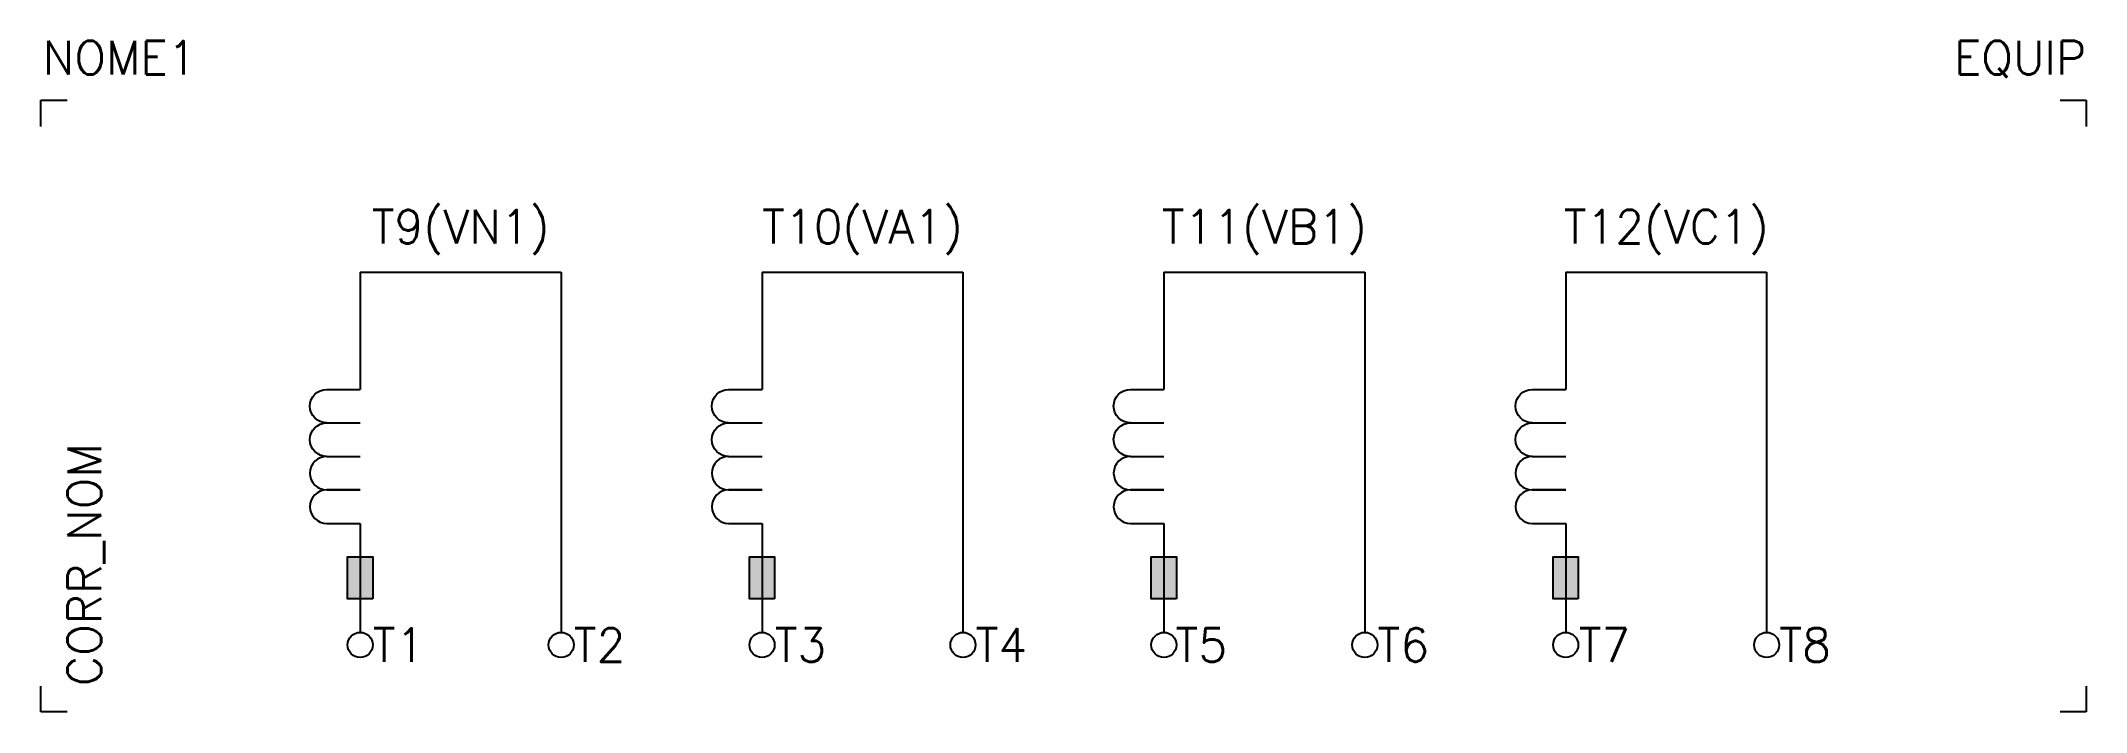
# Model space of a CAD drawing. Extents: x 569 to 692, y 328 to 368.
import ezdxf
from ezdxf.enums import TextEntityAlignment as Align

# ---------------------------------------------------------------- set-up
doc = ezdxf.new("R2010")
doc.units = 0
doc.header["$MEASUREMENT"] = 0
doc.layers.get('0').update_dxf_attribs({"linetype": 'CONTINUOUS'})
doc.styles.add('ROMANS', font='romans')

# ---------------------------------------------------------------- blocks, each defined once
blk = doc.blocks.new('RETANG')
at = {"color": 0}
blk.add_lwpolyline([(2.5, 0), (2.5, 1.5), (0, 1.5), (0, 0)], close=True, dxfattribs=at)
blk.add_solid([(0, 0), (0, 1.5), (2.5, 0), (2.5, 1.5)], dxfattribs=at)

msp = doc.modelspace()

# ---------------------------------------------------------------- linework, layer by layer
for p, q in [((569.45, 364.29), (571.01, 364.29)), ((569.45, 362.73), (569.45, 364.29)), ((690.04, 364.29), (691.6, 364.29)), ((691.6, 364.29), (691.6, 362.73)), ((588.52, 354.04), (600.52, 354.04)), ((612.52, 354.04), (624.52, 354.04)), ((636.52, 354.04), (648.52, 354.04)), ((660.52, 354.04), (672.52, 354.04)), ((586.52, 347.04), (588.52, 347.04)), ((610.52, 347.04), (612.52, 347.04)), ((634.52, 347.04), (636.52, 347.04)), ((658.52, 347.04), (660.52, 347.04)), ((586.52, 345.04), (588.52, 345.04)), ((610.52, 345.04), (612.52, 345.04)), ((634.52, 345.04), (636.52, 345.04)), ((658.52, 345.04), (660.52, 345.04)), ((586.52, 343.04), (588.52, 343.04)), ((586.52, 343.04), (588.52, 343.04)), ((610.52, 343.04), (612.52, 343.04)), ((610.52, 343.04), (612.52, 343.04)), ((634.52, 343.04), (636.52, 343.04)), ((634.52, 343.04), (636.52, 343.04)), ((658.52, 343.04), (660.52, 343.04)), ((658.52, 343.04), (660.52, 343.04)), ((586.52, 341.04), (588.52, 341.04)), ((588.52, 341.04), (586.52, 341.04)), ((610.52, 341.04), (612.52, 341.04)), ((612.52, 341.04), (610.52, 341.04)), ((634.52, 341.04), (636.52, 341.04)), ((636.52, 341.04), (634.52, 341.04)), ((658.52, 341.04), (660.52, 341.04)), ((660.52, 341.04), (658.52, 341.04)), ((586.52, 339.04), (588.52, 339.04)), ((610.52, 339.04), (612.52, 339.04)), ((634.52, 339.04), (636.52, 339.04)), ((658.52, 339.04), (660.52, 339.04)), ((569.45, 327.79), (569.45, 329.34)), ((691.6, 329.34), (691.6, 327.79)), ((571.01, 327.79), (569.45, 327.79)), ((691.6, 327.79), (690.04, 327.79))]:
    msp.add_line(p, q)
at = {"color": 0}
for p, q in [((588.52, 354.04), (588.52, 347.04)), ((600.52, 354.04), (600.52, 332.54)), ((612.52, 354.04), (612.52, 347.04)), ((624.52, 354.04), (624.52, 332.54)), ((636.52, 354.04), (636.52, 347.04)), ((648.52, 354.04), (648.52, 332.54)), ((660.52, 354.04), (660.52, 347.04)), ((672.52, 354.04), (672.52, 332.54)), ((588.52, 339.04), (588.52, 332.54)), ((612.52, 339.04), (612.52, 332.54)), ((636.52, 339.04), (636.52, 332.54)), ((660.52, 339.04), (660.52, 332.54))]:
    msp.add_line(p, q, dxfattribs=at)
for points in [[(586.52, 345.04, -1), (586.52, 347.04), (588.52, 347.04)], [(610.52, 345.04, -1), (610.52, 347.04), (612.52, 347.04)], [(634.52, 345.04, -1), (634.52, 347.04), (636.52, 347.04)], [(658.52, 345.04, -1), (658.52, 347.04), (660.52, 347.04)], [(586.52, 343.04, -1), (586.52, 345.04), (588.52, 345.04)], [(610.52, 343.04, -1), (610.52, 345.04), (612.52, 345.04)], [(634.52, 343.04, -1), (634.52, 345.04), (636.52, 345.04)], [(658.52, 343.04, -1), (658.52, 345.04), (660.52, 345.04)], [(586.52, 341.04, 1), (586.52, 339.04), (588.52, 339.04)], [(610.52, 341.04, 1), (610.52, 339.04), (612.52, 339.04)], [(634.52, 341.04, 1), (634.52, 339.04), (636.52, 339.04)], [(658.52, 341.04, 1), (658.52, 339.04), (660.52, 339.04)]]:
    msp.add_lwpolyline(points, format="xyb")
for centre in [(588.52, 331.79), (600.52, 331.79), (612.52, 331.79), (624.52, 331.79), (636.52, 331.79), (648.52, 331.79), (660.52, 331.79), (672.52, 331.79)]:
    msp.add_circle(centre, 0.75, dxfattribs=at)
for centre in [(586.52, 342.04), (610.52, 342.04), (634.52, 342.04), (658.52, 342.04)]:
    msp.add_arc(centre, 1, 90, 270)

# ---------------------------------------------------------------- block references
at = {"xscale": -1, "rotation": 90}
for p in [(589.27, 337.04), (613.27, 337.04), (637.27, 337.04), (661.27, 337.04)]:
    msp.add_blockref('RETANG', p, dxfattribs=at)

# ---------------------------------------------------------------- texts
at = {"style": 'ROMANS'}
for s, p in [('T9(VN1)', (594.52, 356.75)), ('T10(VA1)', (618.52, 356.75)), ('T11(VB1)', (642.52, 356.75)), ('T12(VC1)', (666.52, 356.75))]:
    msp.add_text(s, height=2, dxfattribs=at).set_placement(p, align=Align.MIDDLE_CENTER)
at = {"lineweight": -3, "style": 'ROMANS'}
msp.add_attdef('NOME1', text='', height=2, dxfattribs=at).set_placement((574.15, 366.83), align=Align.MIDDLE_CENTER)
msp.add_attdef('EQUIP', text='', height=2, dxfattribs=at).set_placement((691.6, 366.83), align=Align.MIDDLE_RIGHT)
msp.add_attdef('CORR_NOM', text='', height=2, rotation=90, dxfattribs=at).set_placement((572.04, 329.34), align=Align.MIDDLE_LEFT)
for tag, p in [('T1', (589.27, 331.79)), ('T2', (601.27, 331.79)), ('T3', (613.27, 331.79)), ('T4', (625.27, 331.79)), ('T5', (637.21, 331.79)), ('T6', (649.27, 331.79)), ('T7', (661.29, 331.79)), ('T8', (673.27, 331.79))]:
    msp.add_attdef(tag, text='', height=2, dxfattribs=at).set_placement(p, align=Align.MIDDLE_LEFT)

doc.saveas('drawing.dxf')
